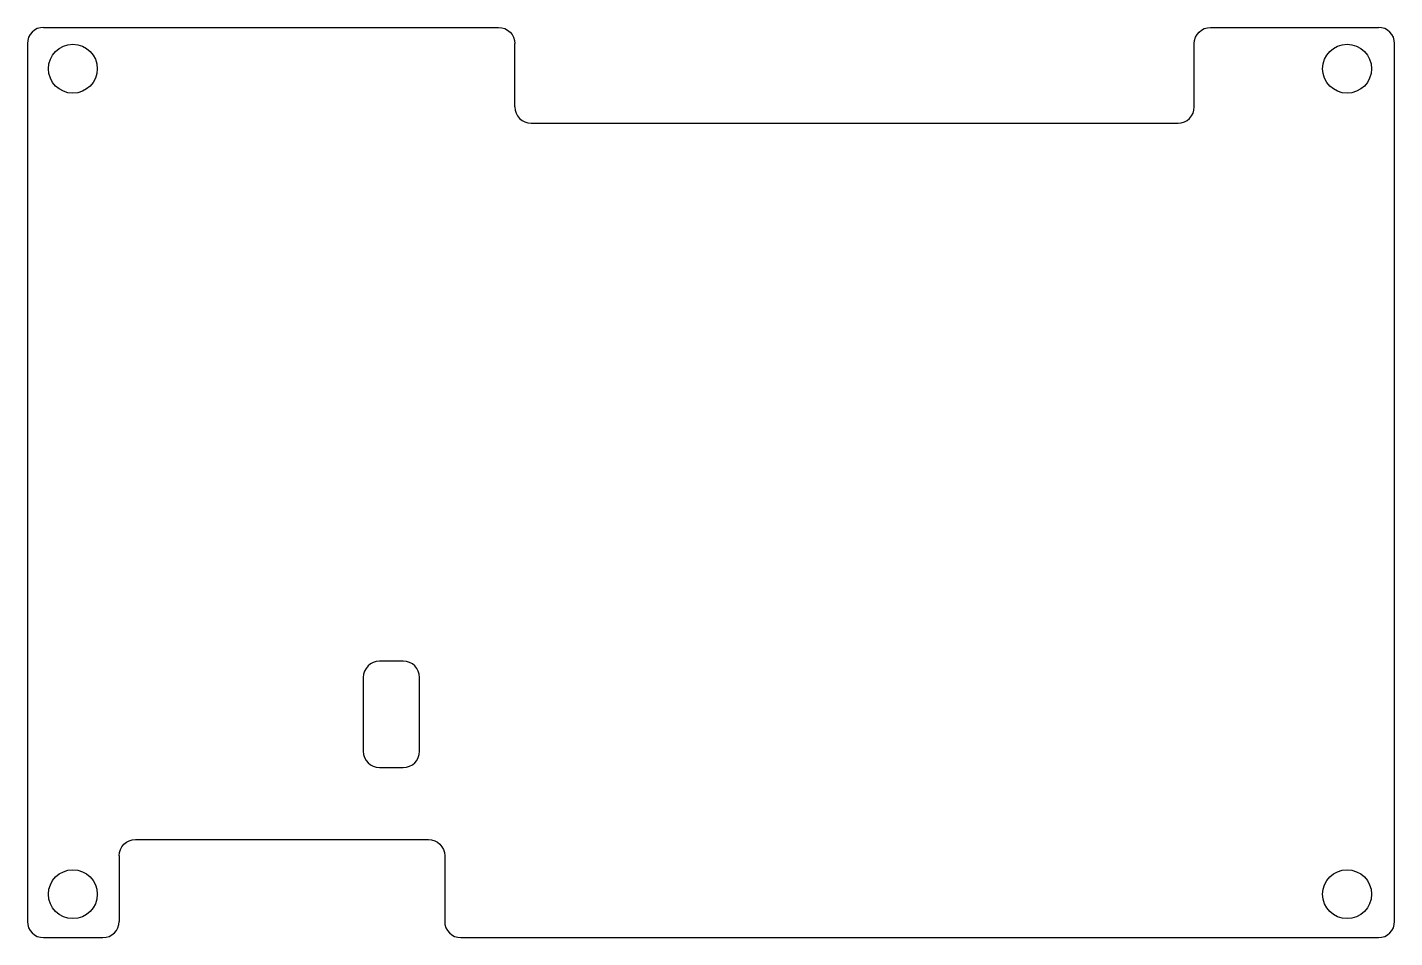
# Model space of a CAD drawing. Header units: millimetres. Extents: x -40.6 to 43.3, y -30 to 25.9.
import ezdxf

# ---------------------------------------------------------------- set-up
doc = ezdxf.new("R2010")
doc.units = ezdxf.units.MM
doc.layers.add('_X2_98848BBE503C_X0_', color=7, linetype='Continuous', true_color=0x000000)

msp = doc.modelspace()

# ---------------------------------------------------------------- linework, layer by layer
at = {"layer": '_X2_98848BBE503C_X0_'}
for p, q in [((-40.634, 24.884), (-40.634, -28.996)), ((43.313, -28.996), (43.313, 24.884)), ((-15.012, -24.971), (-15.012, -28.996))]:
    msp.add_line(p, q, dxfattribs=at)
for points in [[(-39.634, 25.884), (-11.704, 25.884)], [(32.014, 25.884), (42.313, 25.884)], [(-10.704, 21.003), (-10.704, 24.884)], [(31.014, 21.003), (31.014, 24.884)], [(-9.704, 20.003), (30.014, 20.003)], [(-17.551, -13.025), (-19.007, -13.025)], [(-20.007, -14.025), (-20.007, -18.552)], [(-16.551, -18.552), (-16.551, -14.025)], [(-19.007, -19.552), (-17.551, -19.552)], [(-33.997, -23.971), (-16.012, -23.971)], [(-34.997, -24.971), (-34.997, -28.996)], [(-39.634, -29.996), (-35.997, -29.996)], [(-14.012, -29.996), (42.313, -29.996)]]:
    msp.add_lwpolyline(points, dxfattribs=at)
for centre in [(-37.84, 23.344), (40.392, 23.344), (-37.84, -27.329), (40.392, -27.329)]:
    msp.add_circle(centre, 1.5, dxfattribs=at)
for centre, start, end in [((-39.634, 24.884), 90, 180), ((42.313, 24.884), 0, 90), ((-9.704, 21.003), 180, 270), ((30.014, 21.003), 270, 0), ((-19.007, -14.025), 90, 180), ((-17.551, -14.025), 360, 90), ((-19.007, -18.552), 180, 270), ((-17.551, -18.552), 270, 360), ((-39.634, -28.996), 180, 270), ((-35.997, -28.996), 270, 0), ((-14.012, -28.996), 180, 270), ((42.313, -28.996), 270, 0)]:
    msp.add_arc(centre, 1, start, end, dxfattribs=at)
at = {"layer": '_X2_98848BBE503C_X0_', "extrusion": (0, 0, -1)}
for centre, start, end in [((11.704, 24.884), 90, 180), ((-32.014, 24.884), 360, 90), ((33.997, -24.971), 360, 90), ((16.012, -24.971), 90, 180)]:
    msp.add_arc(centre, 1, start, end, dxfattribs=at)

doc.saveas('drawing.dxf')
